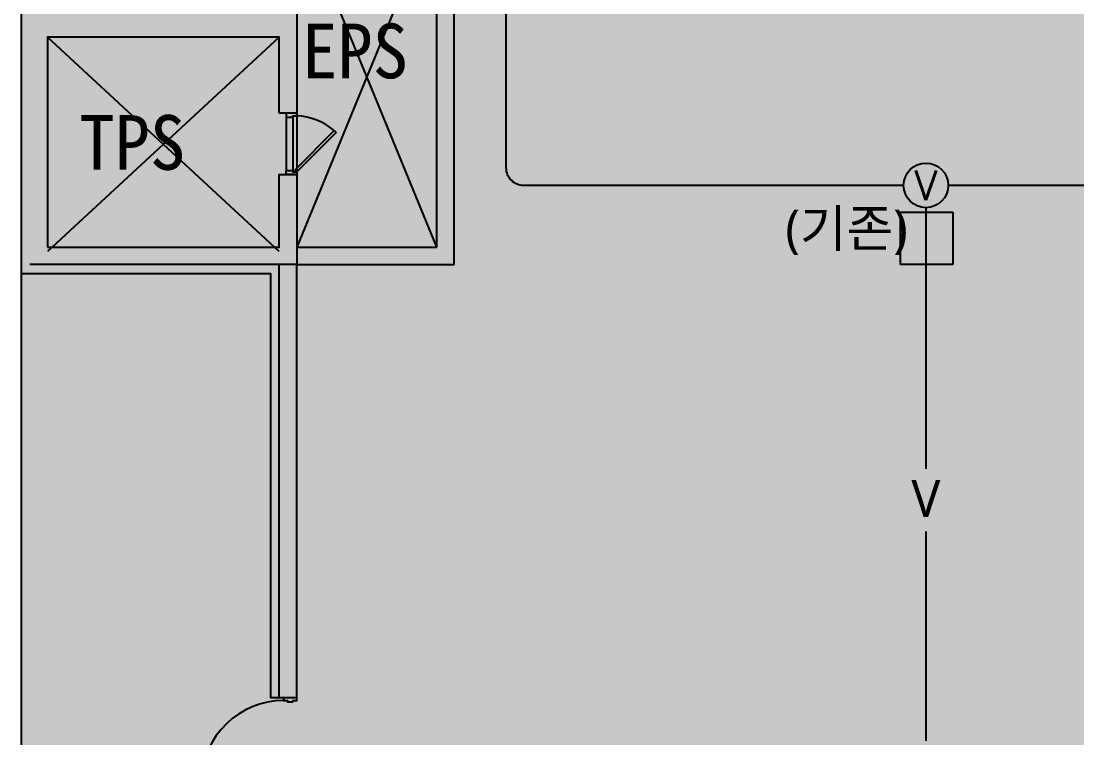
# Model space of a CAD drawing. Header units: millimetres. Extents: x 1710 to 94914, y 1329 to 63037.
# Drawn here: x 10031 to 22099, y 29838 to 38026 of the extents above; entities that cross this region are included whole.
import ezdxf
from ezdxf.enums import TextEntityAlignment as Align

# ---------------------------------------------------------------- set-up
doc = ezdxf.new("R2010")
doc.units = ezdxf.units.MM
doc.header["$LTSCALE"] = 120
for name, color, linetype in [('ARCH', 9, 'Continuous'), ('fire', 2, 'Continuous'), ('fire-l', 4, 'Continuous'), ('STROBE', 1, 'Continuous'), ('strobe-l', 4, 'Continuous'), ('공사제외', 5, 'Continuous')]:
    doc.layers.add(name, color=color, linetype=linetype)
doc.styles.get("Standard").update_dxf_attribs({"font": 'SIMPLEX.shx'})
doc.styles.add('SUKWOO', font='malgun.ttf')
doc.styles.add('돋움', font='')
doc.styles.get('돋움').set_extended_font_data('DotumChe')

# ---------------------------------------------------------------- blocks, each defined once
blk = doc.blocks.new('e-07')
at = {"layer": 'fire'}
blk.add_circle((0, 1.5), 1.5, dxfattribs=at)
at = {"layer": 'STROBE'}
blk.add_line((0, 3), (0, 2.99), dxfattribs=at)
at = {"layer": 'fire', "color": 1}
blk.add_text('V', height=2, dxfattribs=at).set_placement((0, 1.5), align=Align.MIDDLE)

msp = doc.modelspace()

# ---------------------------------------------------------------- hatches: boundary and pattern name
at = {"layer": '공사제외', "linetype": 'Continuous'}
msp.add_hatch(color=253, dxfattribs=at).paths.add_polyline_path([(23571.3, 52274.1), (10031.3, 52274.1), (10031.3, 28344.3), (23571.3, 28344.3)])

# ---------------------------------------------------------------- linework, layer by layer
at = {"layer": 'ARCH', "color": 9}
for p, q in [((14981.3, 35244.3, 0), (14981.3, 42944.3, 0)), ((14981.3, 35244.3, 0), (14981.3, 42944.3, 0)), ((14981.3, 35244.3, 0), (14981.3, 42944.3, 0)), ((13181.3, 42744.3, 0), (13181.3, 35244.2, 0)), ((13181.3, 42744.3, 0), (13181.3, 36972.9, 0)), ((13181.3, 42744.3, 0), (13181.3, 35244.2, 0)), ((13181.3, 42744.3, 0), (13181.3, 36972.9, 0)), ((13181.3, 42744.3, 0), (13181.3, 35244.2, 0)), ((13181.3, 42744.3, 0), (13181.3, 36972.9, 0)), ((14781.3, 35444.3, 0), (14781.3, 39344.3, 0)), ((14781.3, 35444.3, 0), (14781.3, 39344.3, 0)), ((14781.3, 35444.3, 0), (14781.3, 39344.3, 0)), ((14781.3, 35444.3, 0), (14781.3, 37994.2, 0)), ((14781.3, 35444.3, 0), (14781.3, 37994.2, 0)), ((14781.3, 35444.3, 0), (14781.3, 37994.2, 0)), ((12981.3, 37844.2, 0), (10331.3, 35394.2, 0)), ((12981.3, 35394.2, 0), (10331.3, 37844.2, 0)), ((12981.3, 37844.2, 0), (10331.3, 35394.2, 0)), ((12981.3, 35394.2, 0), (10331.3, 37844.2, 0)), ((12981.3, 37844.2, 0), (10331.3, 37844.2, 0)), ((12981.3, 37844.2, 0), (10331.3, 35394.2, 0)), ((12981.3, 35394.2, 0), (10331.3, 37844.2, 0)), ((12981.3, 37844.2, 0), (10331.3, 35394.2, 0)), ((12981.3, 35394.2, 0), (10331.3, 37844.2, 0)), ((12981.3, 37844.2, 0), (10331.3, 37844.2, 0)), ((12981.3, 37844.2, 0), (10331.3, 35394.2, 0)), ((12981.3, 35394.2, 0), (10331.3, 37844.2, 0)), ((12981.3, 37844.2, 0), (10331.3, 35394.2, 0)), ((12981.3, 35394.2, 0), (10331.3, 37844.2, 0)), ((12981.3, 37844.2, 0), (10331.3, 37844.2, 0)), ((12981.3, 36972.9, 0), (12981.3, 37844.2, 0)), ((12981.3, 36972.9, 0), (12981.3, 37844.2, 0)), ((12981.3, 36972.9, 0), (12981.3, 37844.2, 0)), ((13181.3, 36972.9, 0), (12981.3, 36972.9, 0)), ((13181.3, 36972.9, 0), (12981.3, 36972.9, 0)), ((13181.3, 36972.9, 0), (12981.3, 36972.9, 0)), ((13610.7, 36775.8, 0), (13160, 36324.2, 0)), ((13610.7, 36775.8, 0), (13160, 36324.2, 0)), ((13610.7, 36775.8, 0), (13160, 36324.2, 0)), ((13632, 36754.6, 0), (13181.3, 36302.9, 0)), ((13632, 36754.6, 0), (13181.3, 36302.9, 0)), ((13632, 36754.6, 0), (13181.3, 36302.9, 0)), ((13610.7, 36775.8, 0), (13632, 36754.6, 0)), ((13610.7, 36775.8, 0), (13632, 36754.6, 0)), ((13610.7, 36775.8, 0), (13632, 36754.6, 0)), ((13181.3, 36302.9, 0), (13160, 36324.2, 0)), ((13181.3, 36302.9, 0), (13160, 36324.2, 0)), ((13181.3, 36302.9, 0), (13160, 36324.2, 0)), ((20081.3, 35844.3, 0), (20681.3, 35844.3, 0)), ((20081.3, 35244.3, 0), (20081.3, 35844.3, 0)), ((20081.3, 35844.3, 0), (20681.3, 35844.3, 0)), ((20081.3, 35244.3, 0), (20081.3, 35844.3, 0)), ((20681.3, 35844.3, 0), (20681.3, 35244.3, 0)), ((20681.3, 35844.3, 0), (20681.3, 35244.3, 0)), ((13181.3, 35444.3, 0), (14781.3, 35444.3, 0)), ((13181.3, 35444.3, 0), (14781.3, 35444.3, 0)), ((13181.3, 35444.3, 0), (14781.3, 35444.3, 0)), ((13181.3, 35444.3, 0), (14781.3, 35444.3, 0)), ((13181.3, 35444.3, 0), (14781.3, 35444.3, 0)), ((13181.3, 35444.3, 0), (14781.3, 35444.3, 0)), ((13181.3, 35244.2, 0), (10131.3, 35244.2, 0)), ((13181.3, 35244.2, 0), (10131.3, 35244.2, 0)), ((13181.3, 35244.2, 0), (10131.3, 35244.2, 0)), ((12981.3, 30294.2, 0), (12981.3, 35244.3, 0)), ((12981.3, 30294.2, 0), (12981.3, 35244.3, 0)), ((12981.3, 30294.2, 0), (12981.3, 35244.3, 0)), ((12981.3, 30294.2, 0), (12981.3, 35244.3, 0)), ((12981.3, 30294.2, 0), (12981.3, 35244.3, 0)), ((12981.3, 30294.2, 0), (12981.3, 35244.3, 0)), ((13181.3, 30294.2, 0), (13181.3, 35244.3, 0)), ((13181.3, 35244.3, 0), (14981.3, 35244.3, 0)), ((13181.3, 30294.2, 0), (13181.3, 35244.3, 0)), ((13181.3, 35244.3, 0), (14981.3, 35244.3, 0)), ((13181.3, 30294.2, 0), (13181.3, 35244.3, 0)), ((13181.3, 35244.3, 0), (14981.3, 35244.3, 0)), ((20681.3, 35244.3, 0), (20081.3, 35244.3, 0)), ((20681.3, 35244.3, 0), (20081.3, 35244.3, 0)), ((10031.3, 35144.3, 0), (10031.3, 28344.3, 0)), ((10031.3, 35144.3, 0), (10031.3, 28344.3, 0)), ((10031.3, 35144.3, 0), (10031.3, 28344.3, 0)), ((12881.3, 35144.3, 0), (12881.3, 30294.2, 0)), ((12881.3, 35144.3, 0), (12881.3, 30294.2, 0)), ((12881.3, 35144.3, 0), (12881.3, 30294.2, 0)), ((12881.3, 35144.3, 0), (12881.3, 30294.2, 0)), ((12881.3, 35144.3, 0), (12881.3, 30294.2, 0)), ((12881.3, 35144.3, 0), (12881.3, 30294.2, 0)), ((13181.3, 30294.2, 0), (12881.3, 30294.2, 0)), ((13181.3, 30294.2, 0), (12881.3, 30294.2, 0)), ((13181.3, 30294.2, 0), (12881.3, 30294.2, 0))]:
    msp.add_line(p, q, dxfattribs=at)
at = {"layer": 'ARCH', "color": 9, "elevation": 0}
for points in [[(10131.3, 43144.2), (10031.3, 43144.2), (10031.3, 35144.3), (12881.3, 35144.3), (12881.3, 30294.2)], [(10131.3, 43144.2), (10031.3, 43144.2), (10031.3, 35144.3), (12881.3, 35144.3), (12881.3, 30294.2)], [(10131.3, 43144.2), (10031.3, 43144.2), (10031.3, 35144.3), (12881.3, 35144.3), (12881.3, 30294.2)], [(10131.3, 43144.2), (10031.3, 43144.2), (10031.3, 35144.3), (12881.3, 35144.3), (12881.3, 30294.2)], [(10131.3, 43144.2), (10031.3, 43144.2), (10031.3, 35144.3), (12881.3, 35144.3), (12881.3, 30294.2)], [(10131.3, 43144.2), (10031.3, 43144.2), (10031.3, 35144.3), (12881.3, 35144.3), (12881.3, 30294.2)], [(14781.3, 39344.3), (13181.3, 35444.2)], [(14781.3, 39344.3), (13181.3, 35444.2)], [(14781.3, 39344.3), (13181.3, 35444.2)], [(14781.3, 39344.3), (13181.3, 35444.2)], [(14781.3, 39344.3), (13181.3, 35444.2)], [(14781.3, 39344.3), (13181.3, 35444.2)], [(14781.3, 35444.2), (13181.3, 39344.2)], [(14781.3, 35444.2), (13181.3, 39344.2)], [(14781.3, 35444.2), (13181.3, 39344.2)], [(14781.3, 35444.2), (13181.3, 39344.2)], [(14781.3, 35444.2), (13181.3, 39344.2)], [(14781.3, 35444.2), (13181.3, 39344.2)], [(12981.3, 36972.9), (12981.3, 37844.2), (10331.3, 37844.2), (10331.3, 35444.2)], [(12981.3, 36972.9), (12981.3, 37844.2), (10331.3, 37844.2), (10331.3, 35444.2)], [(12981.3, 36972.9), (12981.3, 37844.2), (10331.3, 37844.2), (10331.3, 35444.2)], [(13061.3, 36927.9), (13061.3, 36317.9)], [(13061.3, 36927.9), (13061.3, 36317.9)], [(13061.3, 36927.9), (13061.3, 36317.9)], [(13136.3, 36927.9), (13136.3, 36317.9)], [(13136.3, 36927.9), (13136.3, 36317.9)], [(13136.3, 36927.9), (13136.3, 36317.9)], [(13181.3, 36942.9), (13181.3, 36345.5)], [(13181.3, 36942.9), (13181.3, 36345.5)], [(13181.3, 36942.9), (13181.3, 36345.5)], [(12981.3, 36272.9), (13181.3, 36272.9), (13181.3, 35244.2), (10131.3, 35244.2)], [(12981.3, 36272.9), (13181.3, 36272.9), (13181.3, 35244.2), (10131.3, 35244.2)], [(12981.3, 36272.9), (13181.3, 36272.9), (13181.3, 35244.2), (10131.3, 35244.2)], [(10331.3, 35444.2), (12981.3, 35444.2), (12981.3, 36272.9)], [(10331.3, 35444.2), (12981.3, 35444.2), (12981.3, 36272.9), (13181.3, 36272.9)], [(10331.3, 35444.2), (12981.3, 35444.2), (12981.3, 36272.9)], [(10331.3, 35444.2), (12981.3, 35444.2), (12981.3, 36272.9), (13181.3, 36272.9)], [(10331.3, 35444.2), (12981.3, 35444.2), (12981.3, 36272.9)], [(10331.3, 35444.2), (12981.3, 35444.2), (12981.3, 36272.9), (13181.3, 36272.9)]]:
    msp.add_lwpolyline(points, dxfattribs=at)
for points in [[(13181.3, 36972.9), (13061.3, 36972.9), (13061.3, 36927.9), (13136.3, 36927.9), (13136.3, 36942.9), (13181.3, 36942.9)], [(13181.3, 36972.9), (13061.3, 36972.9), (13061.3, 36927.9), (13136.3, 36927.9), (13136.3, 36942.9), (13181.3, 36942.9)], [(13181.3, 36972.9), (13061.3, 36972.9), (13061.3, 36927.9), (13136.3, 36927.9), (13136.3, 36942.9), (13181.3, 36942.9)], [(13181.3, 36272.9), (13061.3, 36272.9), (13061.3, 36317.9), (13136.3, 36317.9), (13136.3, 36302.9), (13181.3, 36302.9)], [(13181.3, 36272.9), (13061.3, 36272.9), (13061.3, 36317.9), (13136.3, 36317.9), (13136.3, 36302.9), (13181.3, 36302.9)], [(13181.3, 36272.9), (13061.3, 36272.9), (13061.3, 36317.9), (13136.3, 36317.9), (13136.3, 36302.9), (13181.3, 36302.9)], [(13181.3, 30294.2), (13031.3, 30294.2), (13031.3, 30264.2), (13076.3, 30264.2), (13076.3, 30249.2), (13136.3, 30249.2), (13136.3, 30264.2), (13181.3, 30264.2)], [(13181.3, 30294.2), (13031.3, 30294.2), (13031.3, 30264.2), (13076.3, 30264.2), (13076.3, 30249.2), (13136.3, 30249.2), (13136.3, 30264.2), (13181.3, 30264.2)], [(13181.3, 30294.2), (13031.3, 30294.2), (13031.3, 30264.2), (13076.3, 30264.2), (13076.3, 30249.2), (13136.3, 30249.2), (13136.3, 30264.2), (13181.3, 30264.2)], [(13181.3, 30294.2), (13031.3, 30294.2), (13031.3, 30264.2), (13076.3, 30264.2), (13076.3, 30249.2), (13136.3, 30249.2), (13136.3, 30264.2), (13181.3, 30264.2)], [(13181.3, 30294.2), (13031.3, 30294.2), (13031.3, 30264.2), (13076.3, 30264.2), (13076.3, 30249.2), (13136.3, 30249.2), (13136.3, 30264.2), (13181.3, 30264.2)], [(13181.3, 30294.2), (13031.3, 30294.2), (13031.3, 30264.2), (13076.3, 30264.2), (13076.3, 30249.2), (13136.3, 30249.2), (13136.3, 30264.2), (13181.3, 30264.2)]]:
    msp.add_lwpolyline(points, close=True, dxfattribs=at)
at = {"layer": 'ARCH', "color": 9}
for centre, radius, start, end in [((13161.9, 36257.6, 0), 685.6, 49.10422, 88.37314), ((13161.9, 36257.6, 0), 685.6, 49.10422, 88.37314), ((13161.9, 36257.6, 0), 685.6, 49.10422, 88.37314), ((13031.3, 29324.2, 0), 940, 90, 178.1729), ((13031.3, 29324.2, 0), 940, 90, 178.1729), ((13031.3, 29324.2, 0), 940, 90, 178.1729), ((13031.3, 29324.2, 0), 940, 90, 178.1729), ((13031.3, 29324.2, 0), 940, 90, 178.1729), ((13031.3, 29324.2, 0), 940, 90, 178.1729)]:
    msp.add_arc(centre, radius, start, end, dxfattribs=at)
at = {"layer": 'fire-l', "elevation": 0}
msp.add_lwpolyline([(20117.7, 36149.2), (15776.3, 36149.2, -0.4142136), (15576.3, 36349.2), (15576.3, 39449.3)], format="xyb", dxfattribs=at)
at = {"layer": 'strobe-l', "elevation": 0}
msp.add_lwpolyline([(25150, 39208.9), (25150, 36489.2, -0.4142136), (24810, 36149.2), (20627.7, 36149.2)], format="xyb", dxfattribs=at)
for points in [[(20372.7, 35894.2), (20372.7, 32911.7)], [(20372.7, 32195.5), (20372.7, 29804.1)]]:
    msp.add_lwpolyline(points, dxfattribs=at)
at = {"layer": '공사제외', "linetype": 'Continuous', "elevation": 0}
msp.add_lwpolyline([(23571.3, 52274.1), (10031.3, 52274.1), (10031.3, 28344.3), (23571.3, 28344.3)], close=True, dxfattribs=at)

# ---------------------------------------------------------------- block references
at = {"layer": 'fire-l', "xscale": 170, "yscale": 170, "zscale": 170}
msp.add_blockref('e-07', (20372.7, 35894.2, 0), dxfattribs=at)

# ---------------------------------------------------------------- texts
at = {"layer": 'ARCH', "color": 9, "style": '돋움'}
for s, p in [('EPS', (13242.1, 37373.3, 0)), ('EPS', (13242.1, 37373.3, 0)), ('EPS', (13242.1, 37373.3, 0)), ('EPS', (13242.1, 37373.3, 0)), ('EPS', (13242.1, 37373.3, 0)), ('EPS', (13242.1, 37373.3, 0)), ('TPS', (10696.1, 36328.4, 0)), ('TPS', (10696.1, 36328.4, 0)), ('TPS', (10696.1, 36328.4, 0)), ('TPS', (10696.1, 36328.4, 0)), ('TPS', (10696.1, 36328.4, 0)), ('TPS', (10696.1, 36328.4, 0))]:
    msp.add_text(s, height=625, dxfattribs=at).set_placement(p)
at = {"layer": 'fire', "color": 2, "style": 'SUKWOO'}
msp.add_text('(기존)', height=425, dxfattribs=at).set_placement((19466.4, 35639.7, 0), align=Align.MIDDLE)
at = {"layer": 'STROBE', "style": 'SUKWOO'}
msp.add_text('V', height=425, dxfattribs=at).set_placement((20372.7, 32571.7, 0), align=Align.MIDDLE)

doc.saveas('drawing.dxf')
